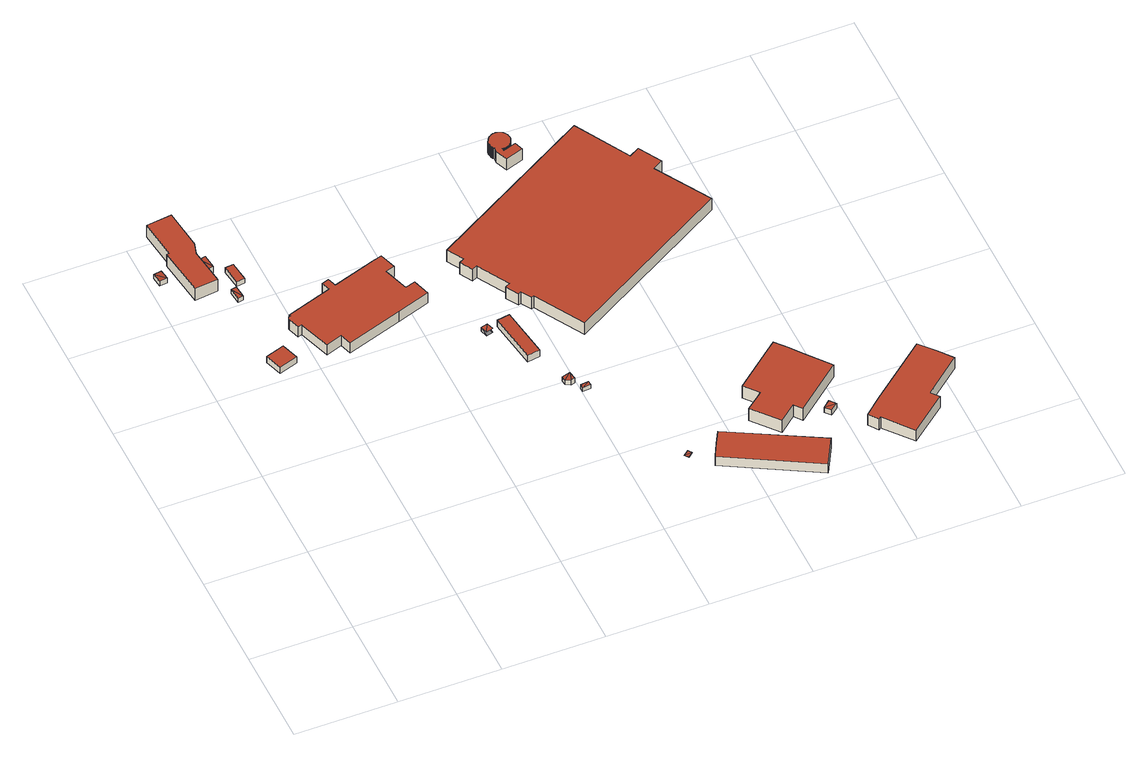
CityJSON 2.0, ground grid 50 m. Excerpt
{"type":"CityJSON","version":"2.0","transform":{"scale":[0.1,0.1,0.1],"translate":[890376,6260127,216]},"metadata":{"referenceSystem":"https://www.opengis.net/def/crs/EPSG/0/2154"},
"CityObjects":{
"building1":{"type":"Building","attributes":{"class":"Building"},"children":["building1-1"]},
"building1-1":{"type":"BuildingPart","parents":["building1"],"geometry":[{"type":"Solid","lod":"2.2","boundaries":[[[[0,1,2]],[[3,2,1]],[[4,5,6,7]],[[3,1,6,7]],[[1,0,5,6]],[[0,2,4,5]],[[2,3,7,4]]]],"semantics":{"surfaces":[{"type":"RoofSurface","rf_azimuth":97.78,"rf_slope":4.66},{"type":"GroundSurface"},{"type":"WallSurface","on_footprint_edge":true}],"values":[[0,0,1,2,2,2,2]]}}]},
"building2":{"type":"Building","attributes":{"class":"Building"},"children":["building2-1"]},
"building2-1":{"type":"BuildingPart","parents":["building2"],"geometry":[{"type":"Solid","lod":"2.2","boundaries":[[[[8,9,10,11]],[[12,13,14,15]],[[15,14,10,11]],[[14,13,9,10]],[[13,12,8,9]],[[12,15,11,8]]]],"semantics":{"surfaces":[{"type":"GroundSurface"},{"type":"RoofSurface"},{"type":"WallSurface","on_footprint_edge":true}],"values":[[0,1,2,2,2,2]]}}]},
"building3":{"type":"Building","attributes":{"class":"Building"},"children":["building3-1"]},
"building3-1":{"type":"BuildingPart","parents":["building3"],"geometry":[{"type":"Solid","lod":"2.2","boundaries":[[[[16,17,18,19,20,21,22,23,24]],[[25,26,27,28,29,30,31,32,33]],[[33,32,23,24]],[[32,31,22,23]],[[31,30,21,22]],[[30,29,20,21]],[[29,28,19,20]],[[28,27,18,19]],[[27,26,17,18]],[[26,25,16,17]],[[25,33,24,16]]]],"semantics":{"surfaces":[{"type":"GroundSurface"},{"type":"RoofSurface"},{"type":"WallSurface","on_footprint_edge":true}],"values":[[0,1,2,2,2,2,2,2,2,2,2]]}}]},
"building4":{"type":"Building","attributes":{"class":"Building"},"children":["building4-1"]},
"building4-1":{"type":"BuildingPart","parents":["building4"],"geometry":[{"type":"Solid","lod":"2.2","boundaries":[[[[34,35,36]],[[37,36,35]],[[38,39,40,41]],[[37,35,40,41]],[[35,34,39,40]],[[34,36,38,39]],[[36,37,41,38]]]],"semantics":{"surfaces":[{"type":"RoofSurface","rf_azimuth":323.74,"rf_slope":0.968},{"type":"GroundSurface"},{"type":"WallSurface","on_footprint_edge":true}],"values":[[0,0,1,2,2,2,2]]}}]},
"building5":{"type":"Building","attributes":{"class":"Building"},"children":["building5-1"]},
"building5-1":{"type":"BuildingPart","parents":["building5"],"geometry":[{"type":"Solid","lod":"2.2","boundaries":[[[[42,43,44]],[[45,42,44]],[[46,47,48,49]],[[44,43,48,49]],[[43,42,47,48]],[[42,45,46,47]],[[45,44,49,46]]]],"semantics":{"surfaces":[{"type":"RoofSurface","rf_azimuth":195.61,"rf_slope":5.98},{"type":"GroundSurface"},{"type":"WallSurface","on_footprint_edge":true}],"values":[[0,0,1,2,2,2,2]]}}]},
"building6":{"type":"Building","attributes":{"class":"Building"},"children":["building6-1"]},
"building6-1":{"type":"BuildingPart","parents":["building6"],"geometry":[{"type":"Solid","lod":"2.2","boundaries":[[[[50,51,52,53]],[[54,55,56,57]],[[57,56,52,53]],[[56,55,51,52]],[[55,54,50,51]],[[54,57,53,50]]]],"semantics":{"surfaces":[{"type":"GroundSurface"},{"type":"RoofSurface"},{"type":"WallSurface","on_footprint_edge":true}],"values":[[0,1,2,2,2,2]]}}]},
"building7":{"type":"Building","attributes":{"class":"Building"},"children":["building7-1"]},
"building7-1":{"type":"BuildingPart","parents":["building7"],"geometry":[{"type":"Solid","lod":"2.2","boundaries":[[[[58,59,60,61,62,63,64,65,66,67,68,69,70,71,72,73,74,75,76,77,78,79,80,81,82]],[[83,84,85,86,87,88,89,90,91,92,93,94,95,96,97,98,99,100,101,102,103,104,105,106,107]],[[107,106,81,82]],[[106,105,80,81]],[[105,104,79,80]],[[104,103,78,79]],[[103,102,77,78]],[[102,101,76,77]],[[101,100,75,76]],[[100,99,74,75]],[[99,98,73,74]],[[98,97,72,73]],[[97,96,71,72]],[[96,95,70,71]],[[95,94,69,70]],[[94,93,68,69]],[[93,92,67,68]],[[92,91,66,67]],[[91,90,65,66]],[[90,89,64,65]],[[89,88,63,64]],[[88,87,62,63]],[[87,86,61,62]],[[86,85,60,61]],[[85,84,59,60]],[[84,83,58,59]],[[83,107,82,58]]]],"semantics":{"surfaces":[{"type":"GroundSurface"},{"type":"RoofSurface"},{"type":"WallSurface","on_footprint_edge":true}],"values":[[0,1,2,2,2,2,2,2,2,2,2,2,2,2,2,2,2,2,2,2,2,2,2,2,2,2,2]]}}]},
"building8":{"type":"Building","attributes":{"class":"Building"},"children":["building8-1"]},
"building8-1":{"type":"BuildingPart","parents":["building8"],"geometry":[{"type":"MultiSurface","lod":"2.2","boundaries":[[[108,109,110]],[[111,108,110]],[[112,113,114,115]],[[110,114,115]],[[111,112,113]],[[111,110,115,112]]],"semantics":{"surfaces":[{"type":"RoofSurface","rf_azimuth":84.95,"rf_slope":1.72},{"type":"GroundSurface"},{"type":"WallSurface","on_footprint_edge":true}],"values":[0,0,1,2,2,2]}}]},
"building9":{"type":"Building","attributes":{"class":"Building"},"children":["building9-1"]},
"building9-1":{"type":"BuildingPart","parents":["building9"],"geometry":[{"type":"Solid","lod":"2.2","boundaries":[[[[116,117,118,119]],[[120,121,122,123]],[[123,122,118,119]],[[122,121,117,118]],[[121,120,116,117]],[[120,123,119,116]]]],"semantics":{"surfaces":[{"type":"GroundSurface"},{"type":"RoofSurface"},{"type":"WallSurface","on_footprint_edge":true}],"values":[[0,1,2,2,2,2]]}}]},
"building10":{"type":"Building","attributes":{"class":"Building"},"children":["building10-1"]},
"building10-1":{"type":"BuildingPart","parents":["building10"],"geometry":[{"type":"Solid","lod":"2.2","boundaries":[[[[124,125,126]],[[127,124,126]],[[128,126,125]],[[129,130,131,132,133]],[[128,125,132,133]],[[125,124,131,132]],[[124,127,130,131]],[[127,126,129,130]],[[126,128,133,129]]]],"semantics":{"surfaces":[{"type":"RoofSurface","rf_azimuth":191.04,"rf_slope":10.01},{"type":"GroundSurface"},{"type":"WallSurface","on_footprint_edge":true}],"values":[[0,0,0,1,2,2,2,2,2]]}}]},
"building11":{"type":"Building","attributes":{"class":"Building"},"children":["building11-1"]},
"building11-1":{"type":"BuildingPart","parents":["building11"],"geometry":[{"type":"Solid","lod":"2.2","boundaries":[[[[134,135,136]],[[137,136,135]],[[138,139,140,141]],[[137,135,140,141]],[[135,134,139,140]],[[134,136,138,139]],[[136,137,141,138]]]],"semantics":{"surfaces":[{"type":"RoofSurface","rf_azimuth":349.35,"rf_slope":0.368},{"type":"GroundSurface"},{"type":"WallSurface","on_footprint_edge":true}],"values":[[0,0,1,2,2,2,2]]}}]},
"building12":{"type":"Building","attributes":{"class":"Building"},"children":["building12-1"]},
"building12-1":{"type":"BuildingPart","parents":["building12"],"geometry":[{"type":"Solid","lod":"2.2","boundaries":[[[[142,143,144]],[[145,142,144]],[[146,147,148,149]],[[144,143,148,149]],[[143,142,147,148]],[[142,145,146,147]],[[145,144,149,146]]]],"semantics":{"surfaces":[{"type":"RoofSurface","rf_azimuth":48.36,"rf_slope":1.05},{"type":"GroundSurface"},{"type":"WallSurface","on_footprint_edge":true}],"values":[[0,0,1,2,2,2,2]]}}]},
"building13":{"type":"Building","attributes":{"class":"Building"},"children":["building13-1"]},
"building13-1":{"type":"BuildingPart","parents":["building13"],"geometry":[{"type":"Solid","lod":"2.2","boundaries":[[[[150,151,152,153,154]],[[155,156,157,158,159]],[[159,158,153,154]],[[158,157,152,153]],[[157,156,151,152]],[[156,155,150,151]],[[155,159,154,150]]]],"semantics":{"surfaces":[{"type":"GroundSurface"},{"type":"RoofSurface"},{"type":"WallSurface","on_footprint_edge":true}],"values":[[0,1,2,2,2,2,2]]}}]},
"building14":{"type":"Building","attributes":{"class":"Building"},"children":["building14-1"]},
"building14-1":{"type":"BuildingPart","parents":["building14"],"geometry":[{"type":"Solid","lod":"2.2","boundaries":[[[[160,161,162,163,164,165,166,167,168,169,170,171,172,173,174,175,176,177]],[[178,179,180,181,182,183,184,185,186,187,188,189,190,191,192,193,194,195]],[[195,194,176,177]],[[194,193,175,176]],[[193,192,174,175]],[[192,191,173,174]],[[191,190,172,173]],[[190,189,171,172]],[[189,188,170,171]],[[188,187,169,170]],[[187,186,168,169]],[[186,185,167,168]],[[185,184,166,167]],[[184,183,165,166]],[[183,182,164,165]],[[182,181,163,164]],[[181,180,162,163]],[[180,179,161,162]],[[179,178,160,161]],[[178,195,177,160]]]],"semantics":{"surfaces":[{"type":"GroundSurface"},{"type":"RoofSurface"},{"type":"WallSurface","on_footprint_edge":true}],"values":[[0,1,2,2,2,2,2,2,2,2,2,2,2,2,2,2,2,2,2,2]]}}]},
"building15":{"type":"Building","attributes":{"class":"Building"},"children":["building15-1"]},
"building15-1":{"type":"BuildingPart","parents":["building15"],"geometry":[{"type":"Solid","lod":"2.2","boundaries":[[[[196,197,198,199,200,201,202,203,204,205,206,207,208,209,210,211,212,213,214,215,216,217,218,219,220,221,222,223,224,225,226,227,228,229,230,231,232,233,234,235,236,237,238,239,240,241,242,243,244,245,246,247,248,249,250,251,252,253,254,255,256,257,258,259,260,261,262,263,264,265]],[[266,267,268,269,270,271,272,273,274,275,276,277,278,279,280,281,282,283,284,285,286,287,288,289,290,291,292,293,294,295,296,297,298,299,300,301,302,303,304,305,306,307,308,309,310,311,312,313,314,315,316,317,318,319,320,321,322,323,324,325,326,327,328,329,330,331,332,333,334,335]],[[335,334,264,265]],[[334,333,263,264]],[[333,332,262,263]],[[332,331,261,262]],[[331,330,260,261]],[[330,329,259,260]],[[329,328,258,259]],[[328,327,257,258]],[[327,326,256,257]],[[326,325,255,256]],[[325,324,254,255]],[[324,323,253,254]],[[323,322,252,253]],[[322,321,251,252]],[[321,320,250,251]],[[320,319,249,250]],[[319,318,248,249]],[[318,317,247,248]],[[317,316,246,247]],[[316,315,245,246]],[[315,314,244,245]],[[314,313,243,244]],[[313,312,242,243]],[[312,311,241,242]],[[311,310,240,241]],[[310,309,239,240]],[[309,308,238,239]],[[308,307,237,238]],[[307,306,236,237]],[[306,305,235,236]],[[305,304,234,235]],[[304,303,233,234]],[[303,302,232,233]],[[302,301,231,232]],[[301,300,230,231]],[[300,299,229,230]],[[299,298,228,229]],[[298,297,227,228]],[[297,296,226,227]],[[296,295,225,226]],[[295,294,224,225]],[[294,293,223,224]],[[293,292,222,223]],[[292,291,221,222]],[[291,290,220,221]],[[290,289,219,220]],[[289,288,218,219]],[[288,287,217,218]],[[287,286,216,217]],[[286,285,215,216]],[[285,284,214,215]],[[284,283,213,214]],[[283,282,212,213]],[[282,281,211,212]],[[281,280,210,211]],[[280,279,209,210]],[[279,278,208,209]],[[278,277,207,208]],[[277,276,206,207]],[[276,275,205,206]],[[275,274,204,205]],[[274,273,203,204]],[[273,272,202,203]],[[272,271,201,202]],[[271,270,200,201]],[[270,269,199,200]],[[269,268,198,199]],[[268,267,197,198]],[[267,266,196,197]],[[266,335,265,196]]]],"semantics":{"surfaces":[{"type":"GroundSurface"},{"type":"RoofSurface"},{"type":"WallSurface","on_footprint_edge":true}],"values":[[0,1,2,2,2,2,2,2,2,2,2,2,2,2,2,2,2,2,2,2,2,2,2,2,2,2,2,2,2,2,2,2,2,2,2,2,2,2,2,2,2,2,2,2,2,2,2,2,2,2,2,2,2,2,2,2,2,2,2,2,2,2,2,2,2,2,2,2,2,2,2,2]]}}]},
"building16":{"type":"Building","attributes":{"class":"Building"},"children":["building16-1"]},
"building16-1":{"type":"BuildingPart","parents":["building16"],"geometry":[{"type":"Solid","lod":"2.2","boundaries":[[[[336,337,338,339,340,341,342,343,344,345,346,347]],[[348,349,350,351,352,353,354,355,356,357,358,359]],[[359,358,346,347]],[[358,357,345,346]],[[357,356,344,345]],[[356,355,343,344]],[[355,354,342,343]],[[354,353,341,342]],[[353,352,340,341]],[[352,351,339,340]],[[351,350,338,339]],[[350,349,337,338]],[[349,348,336,337]],[[348,359,347,336]]]],"semantics":{"surfaces":[{"type":"GroundSurface"},{"type":"RoofSurface"},{"type":"WallSurface","on_footprint_edge":true}],"values":[[0,1,2,2,2,2,2,2,2,2,2,2,2,2]]}}]},
"building17":{"type":"Building","attributes":{"class":"Building"},"children":["building17-1"]},
"building17-1":{"type":"BuildingPart","parents":["building17"],"geometry":[{"type":"Solid","lod":"2.2","boundaries":[[[[360,361,362]],[[363,360,362]],[[364,365,366,367]],[[362,361,366,367]],[[361,360,365,366]],[[360,363,364,365]],[[363,362,367,364]]]],"semantics":{"surfaces":[{"type":"RoofSurface","rf_azimuth":276.61,"rf_slope":0.669},{"type":"GroundSurface"},{"type":"WallSurface","on_footprint_edge":true}],"values":[[0,0,1,2,2,2,2]]}}]},
"building18":{"type":"Building","attributes":{"class":"Building"},"children":["building18-1"]},
"building18-1":{"type":"BuildingPart","parents":["building18"],"geometry":[{"type":"Solid","lod":"2.2","boundaries":[[[[368,369,370,371,372,373,374,375,376,377]],[[378,379,380,381,382,383,384,385,386,387]],[[387,386,376,377]],[[386,385,375,376]],[[385,384,374,375]],[[384,383,373,374]],[[383,382,372,373]],[[382,381,371,372]],[[381,380,370,371]],[[380,379,369,370]],[[379,378,368,369]],[[378,387,377,368]]]],"semantics":{"surfaces":[{"type":"GroundSurface"},{"type":"RoofSurface"},{"type":"WallSurface","on_footprint_edge":true}],"values":[[0,1,2,2,2,2,2,2,2,2,2,2]]}}]}
},
"vertices":[
[47,2226,121],[7,2221,121],[53,2173,125],[13,2168,125],[53,2173,95],[47,2226,95],[7,2221,95],[13,2168,95],
[370,1622,50],[278,1591,50],[307,1506,50],[399,1536,50],[370,1622,88],[278,1591,88],[307,1506,88],[399,1536,88],
[83,2473,87],[106,2276,87],[94,2275,87],[126,2032,87],[239,2045,87],[215,2229,87],[233,2291,87],[231,2291,87],[209,2487,87],[83,2473,162],[106,2276,162],[94,2275,162],[126,2032,162],[239,2045,162],[215,2229,162],[233,2291,162],[231,2291,162],[209,2487,162],
[322,2028,94],[295,2025,94],[328,1967,93],[302,1963,93],[328,1967,68],[322,2028,68],[295,2025,68],[302,1963,68],
[233,2233,111],[240,2166,109],[272,2168,113],[264,2238,114],[264,2238,71],[233,2233,71],[240,2166,71],[272,2168,71],
[376,2061,66],[365,2160,66],[324,2156,66],[336,2057,66],[376,2061,95],[365,2160,95],[324,2156,95],[336,2057,95],
[645,1508,39],[918,1598,39],[1080,1652,39],[1053,1737,39],[1004,1722,39],[963,1845,39],[1008,1859,39],[982,1942,39],[936,1928,39],[725,1858,39],[710,1902,39],[676,1890,39],[691,1847,39],[466,1772,39],[469,1765,39],[461,1763,39],[459,1762,39],[456,1759,39],[455,1756,39],[454,1751,39],[455,1742,39],[472,1688,39],[492,1695,39],[546,1538,39],[626,1566,39],[645,1508,102],[918,1598,102],[1080,1652,102],[1053,1737,102],[1004,1722,102],[963,1845,102],[1008,1859,102],[982,1942,102],[936,1928,102],[725,1858,102],[710,1902,102],[676,1890,102],[691,1847,102],[466,1772,102],[469,1765,102],[461,1763,102],[459,1762,102],[456,1759,102],[455,1756,102],[454,1751,102],[455,1742,102],[472,1688,102],[492,1695,102],[546,1538,102],[626,1566,102],
[1237,1360,67],[1270,1369,67],[1260,1406,66],[1226,1397,66],[1226,1397,43],[1237,1360,43],[1270,1369,43],[1260,1406,43],
[1365,1404,41],[1303,1394,41],[1339,1144,41],[1401,1154,41],[1365,1404,82],[1303,1394,82],[1339,1144,82],[1401,1154,82],
[1440,957,60],[1462,944,64],[1474,988,67],[1435,982,60],[1480,947,67],[1474,988,35],[1435,982,35],[1440,957,35],[1462,944,35],[1480,947,35],
[1490,905,61],[1492,884,61],[1530,909,61],[1533,888,61],[1530,909,36],[1490,905,36],[1492,884,36],[1533,888,36],
[1750,353,31],[1765,334,31],[1789,354,31],[1775,373,31],[1775,373,30],[1750,353,30],[1765,334,30],[1789,354,30],
[2367,147,25],[1925,385,25],[1887,317,25],[1852,248,25],[2293,7,25],[2367,147,81],[1925,385,81],[1887,317,81],[1852,248,81],[2293,7,81],
[2293,2114,4],[2243,2085,4],[2089,2354,4],[1271,1880,4],[1317,1801,4],[1293,1788,4],[1329,1726,4],[1353,1740,4],[1444,1584,4],[1420,1571,4],[1456,1509,4],[1468,1516,4],[1499,1464,4],[1510,1470,4],[1651,1228,4],[2469,1702,4],[2308,1972,4],[2358,2001,4],[2293,2114,77],[2243,2085,77],[2089,2354,77],[1271,1880,77],[1317,1801,77],[1293,1788,77],[1329,1726,77],[1353,1740,77],[1444,1584,77],[1420,1571,77],[1456,1509,77],[1468,1516,77],[1499,1464,77],[1510,1470,77],[1651,1228,77],[2469,1702,77],[2308,1972,77],[2358,2001,77],
[1807,2358,8],[1743,2337,8],[1743,2351,8],[1747,2350,8],[1752,2350,8],[1756,2350,8],[1760,2351,8],[1765,2352,8],[1769,2354,8],[1773,2355,8],[1777,2357,8],[1781,2360,8],[1784,2363,8],[1787,2366,8],[1790,2369,8],[1793,2373,8],[1795,2377,8],[1797,2381,8],[1798,2385,8],[1800,2389,8],[1801,2393,8],[1801,2398,8],[1801,2402,8],[1801,2407,8],[1800,2411,8],[1799,2415,8],[1798,2419,8],[1796,2423,8],[1794,2427,8],[1791,2431,8],[1788,2434,8],[1785,2438,8],[1782,2441,8],[1778,2443,8],[1775,2445,8],[1771,2447,8],[1766,2449,8],[1762,2450,8],[1758,2451,8],[1753,2452,8],[1749,2452,8],[1745,2451,8],[1740,2451,8],[1736,2450,8],[1732,2448,8],[1728,2446,8],[1724,2444,8],[1720,2442,8],[1717,2439,8],[1714,2436,8],[1711,2432,8],[1708,2429,8],[1706,2425,8],[1704,2421,8],[1702,2417,8],[1701,2413,8],[1700,2408,8],[1700,2404,8],[1700,2400,8],[1700,2395,8],[1701,2391,8],[1702,2386,8],[1703,2382,8],[1705,2378,8],[1707,2374,8],[1709,2371,8],[1712,2367,8],[1712,2346,8],[1734,2285,8],[1823,2314,8],[1807,2358,78],[1743,2337,78],[1743,2351,78],[1747,2350,78],[1752,2350,78],[1756,2350,78],[1760,2351,78],[1765,2352,78],[1769,2354,78],[1773,2355,78],[1777,2357,78],[1781,2360,78],[1784,2363,78],[1787,2366,78],[1790,2369,78],[1793,2373,78],[1795,2377,78],[1797,2381,78],[1798,2385,78],[1800,2389,78],[1801,2393,78],[1801,2398,78],[1801,2402,78],[1801,2407,78],[1800,2411,78],[1799,2415,78],[1798,2419,78],[1796,2423,78],[1794,2427,78],[1791,2431,78],[1788,2434,78],[1785,2438,78],[1782,2441,78],[1778,2443,78],[1775,2445,78],[1771,2447,78],[1766,2449,78],[1762,2450,78],[1758,2451,78],[1753,2452,78],[1749,2452,78],[1745,2451,78],[1740,2451,78],[1736,2450,78],[1732,2448,78],[1728,2446,78],[1724,2444,78],[1720,2442,78],[1717,2439,78],[1714,2436,78],[1711,2432,78],[1708,2429,78],[1706,2425,78],[1704,2421,78],[1702,2417,78],[1701,2413,78],[1700,2408,78],[1700,2404,78],[1700,2400,78],[1700,2395,78],[1701,2391,78],[1702,2386,78],[1703,2382,78],[1705,2378,78],[1707,2374,78],[1709,2371,78],[1712,2367,78],[1712,2346,78],[1734,2285,78],[1823,2314,78],
[2412,719,16],[2362,777,16],[2318,742,16],[2130,586,16],[2187,517,16],[2167,500,16],[2102,449,16],[2207,321,16],[2291,391,16],[2322,353,16],[2551,543,16],[2457,659,16],[2412,719,92],[2362,777,92],[2318,742,92],[2130,586,92],[2187,517,92],[2167,500,92],[2102,449,92],[2207,321,92],[2291,391,92],[2322,353,92],[2551,543,92],[2457,659,92],
[2424,355,55],[2448,325,55],[2484,354,55],[2459,384,55],[2459,384,23],[2424,355,23],[2448,325,23],[2484,354,23],
[2569,208,21],[2605,162,21],[2615,170,21],[2728,33,21],[2906,181,21],[2875,219,21],[3059,373,21],[3002,446,21],[2940,517,21],[2659,286,21],[2569,208,90],[2605,162,90],[2615,170,90],[2728,33,90],[2906,181,90],[2875,219,90],[3059,373,90],[3002,446,90],[2940,517,90],[2659,286,90]
]}
